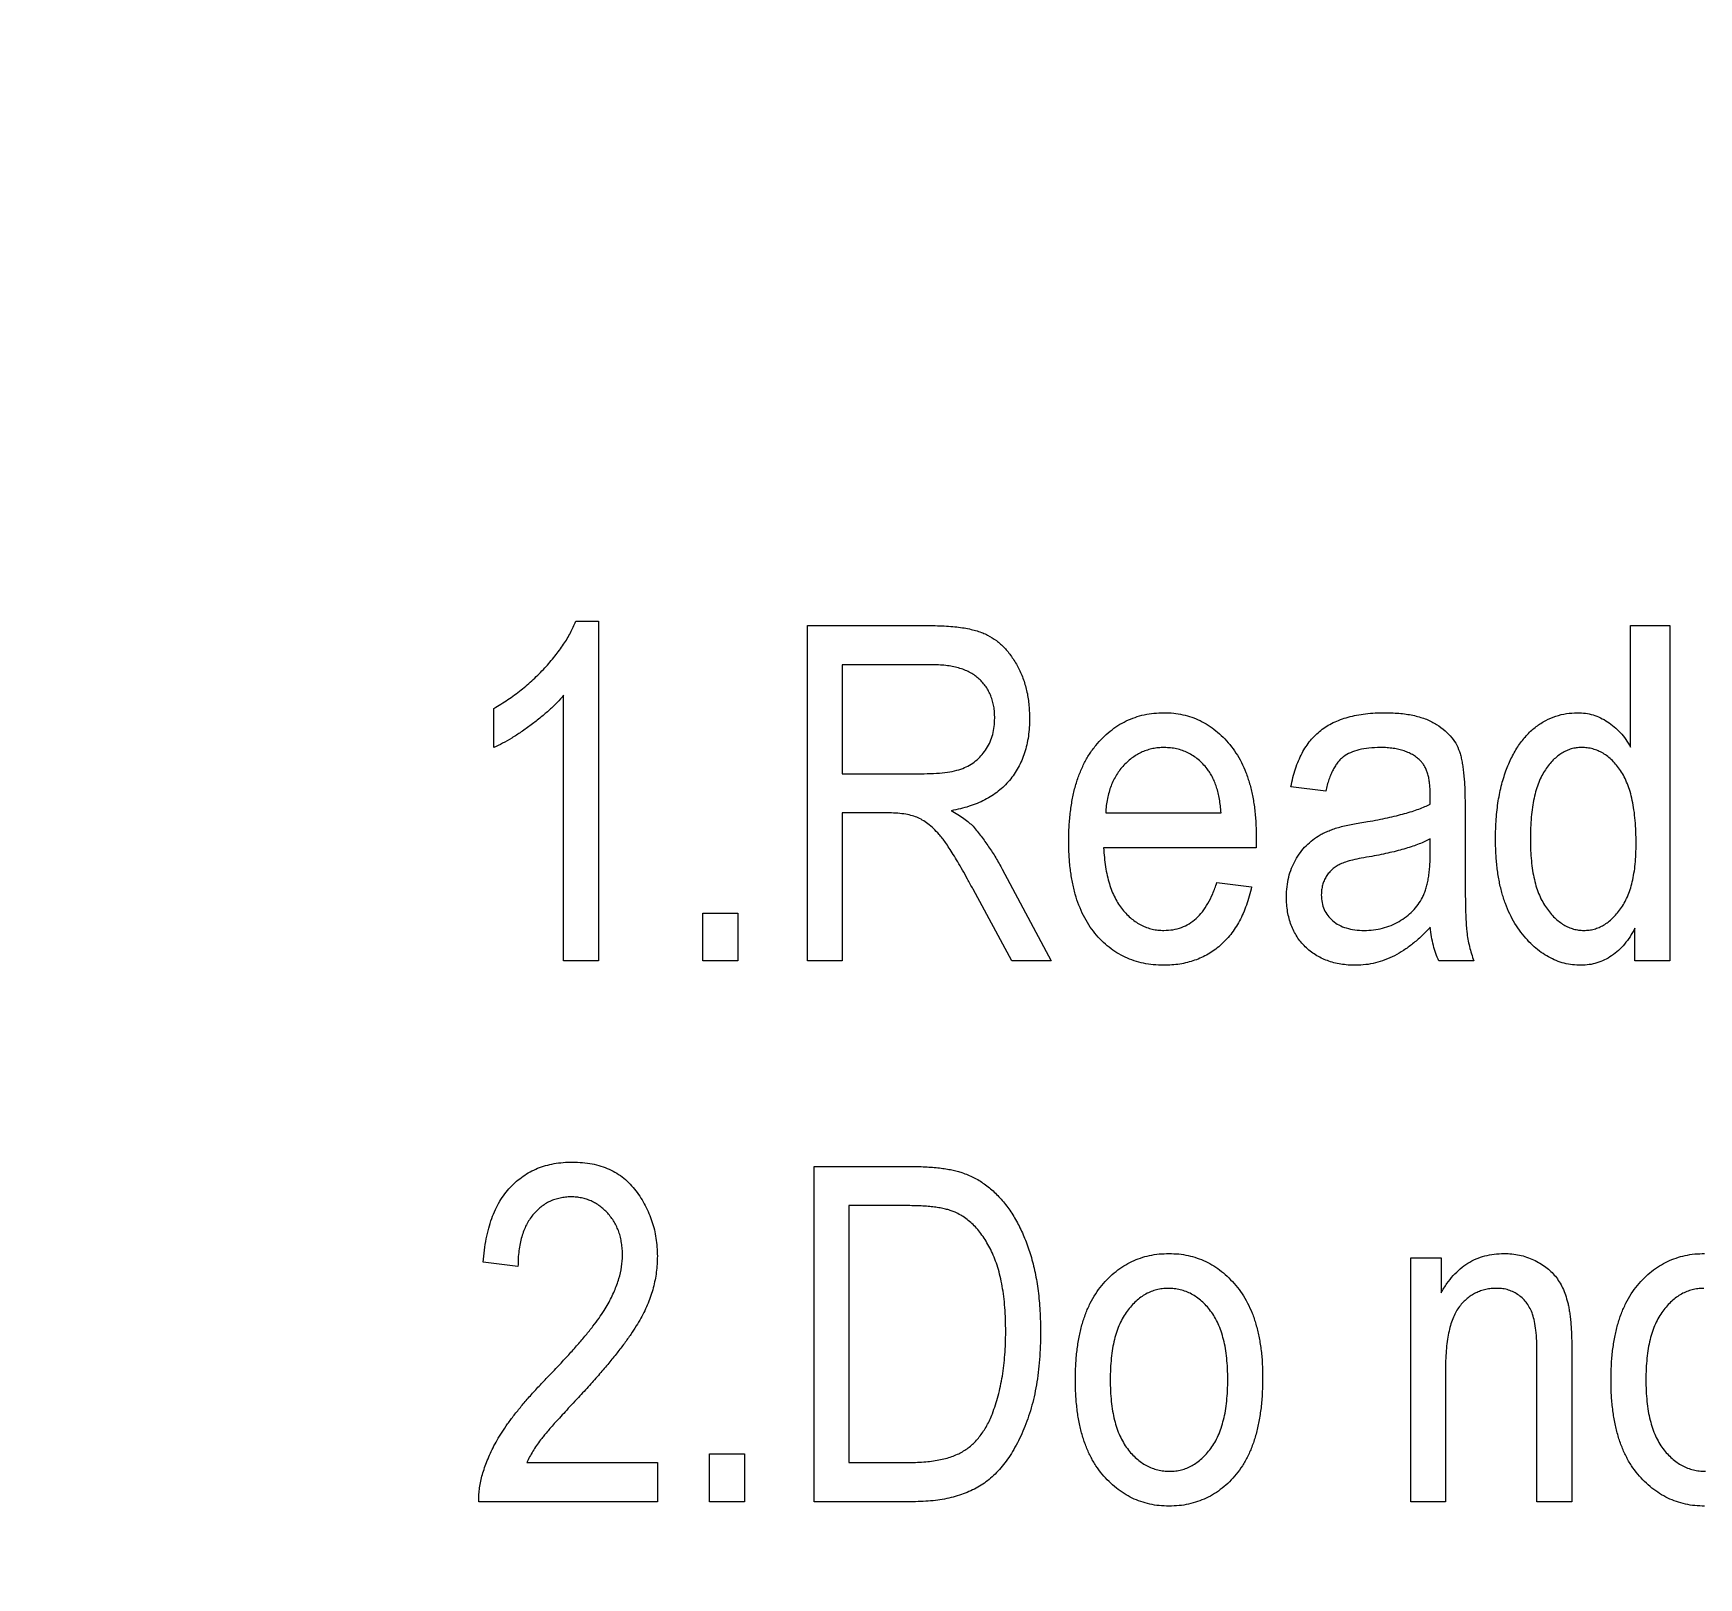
# Model space of a CAD drawing. Header units: millimetres. Extents: x -34 to 34, y -34 to 34.
# Drawn here: x -25.07 to -16.14, y 7.11 to 15.39 of the extents above; entities that cross this region are included whole.
import ezdxf

# ---------------------------------------------------------------- set-up
doc = ezdxf.new("R2010")
doc.units = ezdxf.units.MM

msp = doc.modelspace()

# ---------------------------------------------------------------- linework, layer by layer
at = {"color": 7, "linetype": 'Continuous', "lineweight": 25}
for p, q in [((-22.1618, 12.2359), (-22.0407, 12.2359)), ((-22.0407, 12.2359), (-22.0407, 10.4148)), ((-20.92, 10.4148), (-20.92, 12.2126)), ((-20.92, 12.2126), (-20.2596, 12.2126)), ((-16.5071, 11.5614), (-16.5071, 12.2126)), ((-16.5071, 12.2126), (-16.297, 12.2126)), ((-16.297, 12.2126), (-16.297, 10.4148)), ((-20.2465, 12.0024), (-20.7332, 12.0024)), ((-20.7332, 12.0024), (-20.7332, 11.4187)), ((-22.2275, 10.4148), (-22.2275, 11.839)), ((-22.601, 11.5588), (-22.601, 11.769)), ((-20.7332, 11.4187), (-20.295, 11.4187)), ((-18.1415, 11.3253), (-18.3283, 11.3487)), ((-17.5812, 11.2553), (-17.5812, 11.3086)), ((-17.3944, 11.2542), (-17.3944, 10.9602)), ((-20.495, 11.2086), (-20.7332, 11.2086)), ((-20.7332, 11.2086), (-20.7332, 10.4148)), ((-19.321, 11.2086), (-18.7019, 11.2086)), ((-18.514, 11.0795), (-18.5151, 11.0218)), ((-18.5151, 11.0218), (-19.3323, 11.0218)), ((-17.5812, 10.9908), (-17.5812, 11.0685)), ((-19.8755, 10.9062), (-19.6125, 10.4148)), ((-18.7252, 10.835), (-18.5384, 10.8117)), ((-19.8248, 10.4148), (-20.0324, 10.7993)), ((-21.4803, 10.4148), (-21.4803, 10.6716)), ((-21.4803, 10.6716), (-21.2935, 10.6716)), ((-21.2935, 10.6716), (-21.2935, 10.4148)), ((-16.4838, 10.4148), (-16.4838, 10.5902)), ((-22.0407, 10.4148), (-22.2275, 10.4148)), ((-21.2935, 10.4148), (-21.4803, 10.4148)), ((-20.7332, 10.4148), (-20.92, 10.4148)), ((-19.6125, 10.4148), (-19.8248, 10.4148)), ((-17.3477, 10.4148), (-17.5345, 10.4148)), ((-16.297, 10.4148), (-16.4838, 10.4148)), ((-20.8844, 7.5151), (-20.8844, 9.3129)), ((-20.8844, 9.3129), (-20.3777, 9.3129)), ((-20.382, 9.1028), (-20.6976, 9.1028)), ((-20.6976, 9.1028), (-20.6976, 7.7252)), ((-22.4721, 8.7759), (-22.6589, 8.7992)), ((-17.6857, 7.5151), (-17.6857, 8.8226)), ((-17.6857, 8.8226), (-17.5222, 8.8226)), ((-17.5222, 8.8226), (-17.5222, 8.6358)), ((-17.0086, 7.5151), (-17.0086, 8.3097)), ((-16.8218, 8.3155), (-16.8218, 7.5151)), ((-17.4989, 8.2287), (-17.4989, 7.5151)), ((-21.4448, 7.5151), (-21.4448, 7.7719)), ((-21.4448, 7.7719), (-21.258, 7.7719)), ((-21.258, 7.7719), (-21.258, 7.5151)), ((-22.4254, 7.7252), (-21.7249, 7.7252)), ((-21.7249, 7.7252), (-21.7249, 7.5151)), ((-20.6976, 7.7252), (-20.3769, 7.7252)), ((-21.7249, 7.5151), (-22.6822, 7.5151)), ((-21.258, 7.5151), (-21.4448, 7.5151)), ((-20.3543, 7.5151), (-20.8844, 7.5151)), ((-17.4989, 7.5151), (-17.6857, 7.5151)), ((-16.8218, 7.5151), (-17.0086, 7.5151))]:
    msp.add_line(p, q, dxfattribs=at)
at = {"color": 7, "linetype": 'Continuous'}
msp.add_circle((0, 0), 34, dxfattribs=at)
at = {"color": 7, "linetype": 'Continuous', "lineweight": 25}
for points, knots in [([(-22.601, 11.769), (-22.5759, 11.7841), (-22.5257, 11.8143), (-22.4554, 11.8666), (-22.389, 11.9231), (-22.3284, 11.9843), (-22.2742, 12.0474), (-22.2277, 12.1103), (-22.1896, 12.1725), (-22.1708, 12.2153), (-22.1618, 12.2359)], [0, 0, 0, 0, 0.135284, 0.26941, 0.402801, 0.536191, 0.665211, 0.785343, 0.896318, 1, 1, 1, 1]), ([(-20.2596, 12.2126), (-20.243, 12.2125), (-20.2107, 12.2123), (-20.164, 12.2096), (-20.1206, 12.2057), (-20.0804, 12.2004), (-20.0439, 12.1931), (-20.0108, 12.1843), (-19.9808, 12.1744), (-19.9457, 12.1581), (-19.9055, 12.1329), (-19.8622, 12.0944), (-19.8243, 12.0468), (-19.7906, 11.9921), (-19.7629, 11.9306), (-19.7433, 11.8636), (-19.7314, 11.7919), (-19.73, 11.7425), (-19.7292, 11.7172)], [0, 0, 0, 0, 0.059861, 0.115867, 0.168079, 0.216582, 0.261137, 0.301832, 0.339688, 0.374291, 0.44084, 0.509232, 0.581286, 0.658766, 0.739724, 0.822665, 0.908999, 1, 1, 1, 1]), ([(-19.916, 11.7161), (-19.9163, 11.7269), (-19.917, 11.748), (-19.9204, 11.7789), (-19.9272, 11.8079), (-19.9361, 11.8352), (-19.9481, 11.8607), (-19.9621, 11.8846), (-19.9797, 11.9061), (-19.9988, 11.9264), (-20.021, 11.9444), (-20.0458, 11.96), (-20.0731, 11.9731), (-20.1028, 11.9844), (-20.1354, 11.9919), (-20.1702, 11.9983), (-20.2075, 12.0019), (-20.2333, 12.0023), (-20.2465, 12.0024)], [0, 0, 0, 0, 0.065327, 0.127357, 0.18677, 0.244741, 0.300513, 0.356097, 0.411409, 0.467417, 0.524221, 0.583217, 0.643559, 0.706897, 0.774123, 0.84489, 0.920043, 1, 1, 1, 1]), ([(-22.2275, 11.839), (-22.2389, 11.8258), (-22.2627, 11.7984), (-22.304, 11.7595), (-22.35, 11.7194), (-22.4009, 11.6804), (-22.4528, 11.6431), (-22.504, 11.6103), (-22.5527, 11.5818), (-22.5854, 11.5663), (-22.601, 11.5588)], [0, 0, 0, 0, 0.111569, 0.231228, 0.361627, 0.501035, 0.640157, 0.769329, 0.889276, 1, 1, 1, 1]), ([(-20.295, 11.4187), (-20.2725, 11.4192), (-20.2303, 11.42), (-20.1713, 11.4255), (-20.121, 11.4353), (-20.0783, 11.4497), (-20.0419, 11.4688), (-20.0102, 11.4924), (-19.9824, 11.5206), (-19.9588, 11.5532), (-19.9393, 11.5895), (-19.9261, 11.6294), (-19.9171, 11.6718), (-19.9164, 11.7011), (-19.916, 11.7161)], [0, 0, 0, 0, 0.122755, 0.230056, 0.322791, 0.40207, 0.47475, 0.545845, 0.616658, 0.689747, 0.764806, 0.840517, 0.918295, 1, 1, 1, 1]), ([(-19.7292, 11.7172), (-19.7296, 11.7004), (-19.7304, 11.6676), (-19.7351, 11.6195), (-19.7432, 11.5739), (-19.7557, 11.5309), (-19.7702, 11.4899), (-19.7892, 11.4517), (-19.811, 11.4158), (-19.8363, 11.3825), (-19.8647, 11.3518), (-19.8965, 11.3243), (-19.9312, 11.2994), (-19.969, 11.2775), (-20.0096, 11.2583), (-20.0537, 11.243), (-20.1004, 11.2296), (-20.1329, 11.2234), (-20.1495, 11.2203)], [0, 0, 0, 0, 0.070124, 0.136973, 0.201515, 0.263247, 0.323812, 0.382633, 0.440984, 0.498977, 0.557187, 0.615133, 0.67446, 0.734991, 0.797237, 0.861968, 0.929489, 1, 1, 1, 1]), ([(-19.5191, 11.0576), (-19.5187, 11.0847), (-19.518, 11.1375), (-19.5109, 11.2141), (-19.4997, 11.2858), (-19.4843, 11.3526), (-19.4637, 11.4142), (-19.439, 11.471), (-19.4097, 11.5229), (-19.3758, 11.5696), (-19.3382, 11.6107), (-19.2983, 11.6467), (-19.256, 11.6775), (-19.211, 11.7022), (-19.1638, 11.7219), (-19.114, 11.7357), (-19.0618, 11.7438), (-19.0263, 11.745), (-19.0083, 11.7456)], [0, 0, 0, 0, 0.0845141, 0.1643975, 0.239575, 0.310424, 0.3775135, 0.4416377, 0.5030546, 0.5629955, 0.6209211, 0.676452, 0.7301819, 0.7834275, 0.8359129, 0.8894099, 0.9438484, 1, 1, 1, 1]), ([(-19.0083, 11.7456), (-18.991, 11.7452), (-18.957, 11.7443), (-18.907, 11.736), (-18.8593, 11.7224), (-18.8137, 11.7038), (-18.7704, 11.6796), (-18.7297, 11.6495), (-18.6908, 11.6148), (-18.6544, 11.5746), (-18.6212, 11.5294), (-18.5922, 11.4792), (-18.5683, 11.4239), (-18.548, 11.3644), (-18.5331, 11.2998), (-18.5216, 11.2306), (-18.5152, 11.1566), (-18.5144, 11.1056), (-18.514, 11.0795)], [0, 0, 0, 0, 0.05571, 0.109694, 0.162658, 0.215196, 0.268175, 0.32202, 0.377796, 0.436048, 0.496318, 0.558287, 0.622502, 0.689912, 0.760814, 0.835862, 0.91572, 1, 1, 1, 1]), ([(-18.3283, 11.3487), (-18.3247, 11.3654), (-18.3177, 11.3979), (-18.3044, 11.4448), (-18.2879, 11.488), (-18.2691, 11.5278), (-18.2477, 11.5639), (-18.2241, 11.5967), (-18.1972, 11.6255), (-18.1682, 11.6514), (-18.136, 11.6739), (-18.1006, 11.6932), (-18.0618, 11.7091), (-18.0202, 11.7229), (-17.9751, 11.7327), (-17.9269, 11.7406), (-17.8753, 11.7448), (-17.8398, 11.7453), (-17.8216, 11.7456)], [0, 0, 0, 0, 0.071672, 0.139658, 0.204097, 0.265719, 0.323825, 0.380059, 0.434943, 0.488801, 0.543017, 0.599418, 0.657508, 0.718663, 0.78303, 0.85123, 0.923435, 1, 1, 1, 1]), ([(-17.8216, 11.7456), (-17.8073, 11.7454), (-17.7797, 11.745), (-17.7394, 11.742), (-17.7015, 11.7374), (-17.6658, 11.7305), (-17.6327, 11.7212), (-17.6015, 11.7109), (-17.5729, 11.6981), (-17.539, 11.6784), (-17.5018, 11.6509), (-17.4645, 11.6137), (-17.4371, 11.5718), (-17.4221, 11.5336), (-17.4141, 11.5007), (-17.4085, 11.4735), (-17.4043, 11.4434), (-17.4007, 11.4106), (-17.3978, 11.3752), (-17.3956, 11.3373), (-17.3946, 11.2967), (-17.3944, 11.2687), (-17.3944, 11.2542)], [0, 0, 0, 0, 0.055824, 0.108429, 0.15842, 0.205566, 0.250578, 0.293416, 0.334193, 0.373299, 0.446944, 0.515076, 0.578842, 0.641994, 0.674963, 0.711445, 0.750973, 0.794165, 0.840588, 0.890275, 0.943238, 1, 1, 1, 1]), ([(-17.2309, 11.0685), (-17.2307, 11.0865), (-17.2301, 11.1219), (-17.2278, 11.174), (-17.2229, 11.224), (-17.2164, 11.2719), (-17.208, 11.3177), (-17.1979, 11.3614), (-17.1859, 11.4031), (-17.1719, 11.4425), (-17.1567, 11.4797), (-17.1399, 11.5145), (-17.1216, 11.5468), (-17.1029, 11.5769), (-17.0822, 11.6041), (-17.0603, 11.6289), (-17.0375, 11.6516), (-17.0054, 11.6777), (-16.9629, 11.7048), (-16.9084, 11.7284), (-16.8509, 11.7429), (-16.8116, 11.7447), (-16.7917, 11.7456)], [0, 0, 0, 0, 0.060005, 0.11804, 0.173822, 0.227423, 0.278942, 0.328892, 0.376999, 0.423408, 0.468122, 0.510907, 0.552287, 0.591646, 0.629263, 0.666023, 0.701853, 0.73642, 0.803666, 0.869027, 0.933718, 1, 1, 1, 1]), ([(-16.7917, 11.7456), (-16.7774, 11.7451), (-16.749, 11.744), (-16.7074, 11.7346), (-16.6676, 11.719), (-16.6296, 11.6977), (-16.5939, 11.6711), (-16.5612, 11.6394), (-16.5317, 11.6027), (-16.5154, 11.5753), (-16.5071, 11.5614)], [0, 0, 0, 0, 0.120225, 0.238871, 0.357668, 0.479745, 0.605022, 0.7319, 0.863186, 1, 1, 1, 1]), ([(-19.0076, 11.5588), (-19.0179, 11.5585), (-19.0384, 11.558), (-19.0684, 11.5537), (-19.0971, 11.5456), (-19.125, 11.5358), (-19.1512, 11.5219), (-19.1768, 11.5059), (-19.2008, 11.4863), (-19.2237, 11.4642), (-19.2448, 11.4396), (-19.2631, 11.4126), (-19.2792, 11.3838), (-19.2929, 11.3528), (-19.3037, 11.3197), (-19.3119, 11.2844), (-19.3184, 11.2472), (-19.3201, 11.2216), (-19.321, 11.2086)], [0, 0, 0, 0, 0.059496, 0.117439, 0.173917, 0.230546, 0.287144, 0.344361, 0.403544, 0.464857, 0.527346, 0.58921, 0.652435, 0.71661, 0.783604, 0.852624, 0.924924, 1, 1, 1, 1]), ([(-18.777, 11.445), (-18.7846, 11.454), (-18.7996, 11.4717), (-18.8244, 11.4953), (-18.8514, 11.5147), (-18.8795, 11.531), (-18.9094, 11.5433), (-18.9406, 11.5527), (-18.9736, 11.5577), (-18.9961, 11.5584), (-19.0076, 11.5588)], [0, 0, 0, 0, 0.132804, 0.260544, 0.383948, 0.505265, 0.625434, 0.746635, 0.871231, 1, 1, 1, 1]), ([(-17.8478, 11.5588), (-17.8686, 11.5584), (-17.9073, 11.5577), (-17.9614, 11.548), (-18.0077, 11.5333), (-18.0403, 11.5147), (-18.0619, 11.496), (-18.0768, 11.4797), (-18.0903, 11.4605), (-18.1027, 11.4386), (-18.1144, 11.4144), (-18.1244, 11.387), (-18.1341, 11.3573), (-18.139, 11.3362), (-18.1415, 11.3253)], [0, 0, 0, 0, 0.148259, 0.277447, 0.392322, 0.49422, 0.543638, 0.596671, 0.652267, 0.711588, 0.776271, 0.845196, 0.920134, 1, 1, 1, 1]), ([(-17.6311, 11.4851), (-17.6372, 11.491), (-17.6494, 11.5029), (-17.6709, 11.5179), (-17.6947, 11.5306), (-17.7207, 11.5412), (-17.7491, 11.5493), (-17.78, 11.5544), (-17.8131, 11.5584), (-17.836, 11.5587), (-17.8478, 11.5588)], [0, 0, 0, 0, 0.1075417, 0.2176791, 0.332152, 0.4510753, 0.5752506, 0.7075628, 0.8495183, 1, 1, 1, 1]), ([(-16.7702, 11.5588), (-16.7794, 11.5585), (-16.7978, 11.5578), (-16.8248, 11.5522), (-16.8504, 11.5425), (-16.8753, 11.5296), (-16.8989, 11.5125), (-16.9222, 11.4922), (-16.9434, 11.4673), (-16.9645, 11.4397), (-16.9836, 11.4077), (-16.9998, 11.3714), (-17.0137, 11.331), (-17.0248, 11.2864), (-17.0336, 11.2377), (-17.0395, 11.1846), (-17.0438, 11.1274), (-17.044, 11.0879), (-17.0441, 11.0674)], [0, 0, 0, 0, 0.044591, 0.088223, 0.13194, 0.176196, 0.222816, 0.272165, 0.324432, 0.38005, 0.43939, 0.503057, 0.571192, 0.644888, 0.724012, 0.809485, 0.901627, 1, 1, 1, 1]), ([(-16.4768, 11.0433), (-16.4772, 11.065), (-16.4778, 11.1067), (-16.4813, 11.1672), (-16.4878, 11.2231), (-16.4968, 11.2745), (-16.5082, 11.3215), (-16.523, 11.3635), (-16.5395, 11.4016), (-16.5594, 11.4348), (-16.5811, 11.4637), (-16.6038, 11.4893), (-16.6281, 11.5109), (-16.654, 11.5282), (-16.6809, 11.542), (-16.7094, 11.5518), (-16.7394, 11.5579), (-16.7598, 11.5585), (-16.7702, 11.5588)], [0, 0, 0, 0, 0.098369, 0.189698, 0.274813, 0.35393, 0.426826, 0.494097, 0.556421, 0.614884, 0.66936, 0.720612, 0.769936, 0.816519, 0.861736, 0.90734, 0.952957, 1, 1, 1, 1]), ([(-18.7019, 11.2086), (-18.7031, 11.2214), (-18.7054, 11.2462), (-18.711, 11.2821), (-18.7176, 11.3156), (-18.7266, 11.3464), (-18.7366, 11.3748), (-18.7485, 11.4006), (-18.7613, 11.4242), (-18.7719, 11.4382), (-18.777, 11.445)], [0, 0, 0, 0, 0.153117, 0.296903, 0.433148, 0.55985, 0.680043, 0.79167, 0.898167, 1, 1, 1, 1]), ([(-17.5812, 11.3086), (-17.5812, 11.3187), (-17.5814, 11.3381), (-17.5842, 11.3659), (-17.5876, 11.3916), (-17.5929, 11.415), (-17.6004, 11.4358), (-17.6087, 11.4547), (-17.6188, 11.4713), (-17.6271, 11.4806), (-17.6311, 11.4851)], [0, 0, 0, 0, 0.161267, 0.309516, 0.446865, 0.574548, 0.691884, 0.800555, 0.903503, 1, 1, 1, 1]), ([(-17.9168, 11.1619), (-17.8983, 11.1651), (-17.8625, 11.1712), (-17.8111, 11.1819), (-17.7634, 11.1927), (-17.7196, 11.2045), (-17.6794, 11.216), (-17.6432, 11.2284), (-17.6104, 11.2409), (-17.5906, 11.2507), (-17.5812, 11.2553)], [0, 0, 0, 0, 0.161132, 0.311379, 0.450631, 0.581265, 0.699834, 0.810076, 0.909893, 1, 1, 1, 1]), ([(-20.0324, 10.7993), (-20.042, 10.8173), (-20.0605, 10.8518), (-20.088, 10.9008), (-20.1135, 10.9449), (-20.137, 10.9843), (-20.159, 11.0185), (-20.1786, 11.048), (-20.1967, 11.0725), (-20.2182, 11.0977), (-20.2433, 11.1238), (-20.2731, 11.1501), (-20.3029, 11.1704), (-20.3332, 11.1859), (-20.3666, 11.1961), (-20.4042, 11.2037), (-20.4477, 11.2079), (-20.4785, 11.2083), (-20.495, 11.2086)], [0, 0, 0, 0, 0.092728, 0.177366, 0.254414, 0.323889, 0.385354, 0.438553, 0.484631, 0.522952, 0.588828, 0.648611, 0.702575, 0.751873, 0.802247, 0.860186, 0.925559, 1, 1, 1, 1]), ([(-20.1495, 11.2203), (-20.1372, 11.2135), (-20.1139, 11.2006), (-20.082, 11.1798), (-20.0547, 11.1588), (-20.0393, 11.1436), (-20.032, 11.1364)], [0, 0, 0, 0, 0.289711, 0.551497, 0.788143, 1, 1, 1, 1]), ([(-18.3516, 10.7584), (-18.3512, 10.7766), (-18.3502, 10.8119), (-18.3406, 10.8633), (-18.3259, 10.9115), (-18.3045, 10.9562), (-18.278, 10.9968), (-18.247, 11.0332), (-18.2113, 11.0647), (-18.1779, 11.0872), (-18.1483, 11.1027), (-18.1231, 11.1135), (-18.0953, 11.1237), (-18.0649, 11.1333), (-18.0317, 11.1415), (-17.9958, 11.1492), (-17.9573, 11.1561), (-17.9305, 11.1599), (-17.9168, 11.1619)], [0, 0, 0, 0, 0.082234, 0.160067, 0.235715, 0.310162, 0.38384, 0.454974, 0.526416, 0.598714, 0.636677, 0.678142, 0.722779, 0.770713, 0.82244, 0.877675, 0.937024, 1, 1, 1, 1]), ([(-20.032, 11.1364), (-20.0174, 11.1188), (-19.9881, 11.0834), (-19.948, 11.027), (-19.9095, 10.9683), (-19.8869, 10.927), (-19.8755, 10.9062)], [0, 0, 0, 0, 0.245563, 0.493888, 0.744613, 1, 1, 1, 1]), ([(-19.0101, 10.3914), (-19.0287, 10.3919), (-19.065, 10.3927), (-19.1182, 10.401), (-19.1688, 10.4143), (-19.2163, 10.4337), (-19.2613, 10.4577), (-19.3038, 10.4872), (-19.3431, 10.5225), (-19.3797, 10.5627), (-19.4127, 10.608), (-19.4411, 10.6584), (-19.4657, 10.7133), (-19.4852, 10.7731), (-19.5005, 10.8376), (-19.5112, 10.9067), (-19.5179, 10.9806), (-19.5187, 11.0314), (-19.5191, 11.0576)], [0, 0, 0, 0, 0.058734, 0.115345, 0.170494, 0.224181, 0.278063, 0.332137, 0.387914, 0.445297, 0.504439, 0.565292, 0.628705, 0.694986, 0.764829, 0.838697, 0.916978, 1, 1, 1, 1]), ([(-19.3323, 11.0218), (-19.3312, 11.004), (-19.329, 10.9695), (-19.3222, 10.9195), (-19.3139, 10.8727), (-19.3019, 10.8295), (-19.2883, 10.7895), (-19.2718, 10.7528), (-19.253, 10.7194), (-19.2312, 10.6899), (-19.208, 10.6635), (-19.1831, 10.6408), (-19.157, 10.6217), (-19.1298, 10.6059), (-19.1016, 10.5932), (-19.0719, 10.5845), (-19.0409, 10.5793), (-19.0198, 10.5786), (-19.0091, 10.5782)], [0, 0, 0, 0, 0.087615, 0.170302, 0.248233, 0.321396, 0.390473, 0.456094, 0.518813, 0.578779, 0.636426, 0.691492, 0.744156, 0.795371, 0.845741, 0.896295, 0.947255, 1, 1, 1, 1]), ([(-17.9347, 10.5782), (-17.918, 10.5787), (-17.885, 10.5797), (-17.8369, 10.5893), (-17.7908, 10.6041), (-17.7479, 10.6254), (-17.7087, 10.6513), (-17.6743, 10.682), (-17.6451, 10.7165), (-17.6254, 10.7489), (-17.6124, 10.7773), (-17.604, 10.8012), (-17.5973, 10.8272), (-17.5907, 10.8554), (-17.5868, 10.886), (-17.5833, 10.9189), (-17.5816, 10.9541), (-17.5813, 10.9783), (-17.5812, 10.9908)], [0, 0, 0, 0, 0.080989, 0.159694, 0.23733, 0.314925, 0.391527, 0.46509, 0.537554, 0.610123, 0.648415, 0.689106, 0.732481, 0.779017, 0.829093, 0.882471, 0.939203, 1, 1, 1, 1]), ([(-17.5812, 11.0685), (-17.5905, 11.0639), (-17.6099, 11.0544), (-17.641, 11.0413), (-17.6754, 11.0289), (-17.7131, 11.0174), (-17.7539, 11.0056), (-17.7979, 10.9948), (-17.8452, 10.9846), (-17.8777, 10.9783), (-17.8945, 10.9751)], [0, 0, 0, 0, 0.0949922, 0.1976356, 0.3087863, 0.4287174, 0.5582395, 0.6968594, 0.8436412, 1, 1, 1, 1]), ([(-16.7727, 10.3914), (-16.7879, 10.392), (-16.8181, 10.3932), (-16.8627, 10.4014), (-16.9058, 10.4154), (-16.947, 10.4353), (-16.9868, 10.4604), (-17.025, 10.4909), (-17.0614, 10.5273), (-17.096, 10.5688), (-17.1277, 10.6154), (-17.1556, 10.6667), (-17.1788, 10.7229), (-17.1982, 10.7832), (-17.2131, 10.8482), (-17.2235, 10.9176), (-17.2297, 10.9915), (-17.2305, 11.0424), (-17.2309, 11.0685)], [0, 0, 0, 0, 0.050279, 0.099647, 0.149027, 0.1993, 0.250531, 0.303943, 0.360428, 0.419996, 0.482122, 0.546067, 0.61264, 0.682206, 0.755138, 0.83229, 0.913662, 1, 1, 1, 1]), ([(-17.0441, 11.0674), (-17.0439, 11.0473), (-17.0433, 11.0085), (-17.0392, 10.9524), (-17.0329, 10.9002), (-17.0234, 10.852), (-17.0116, 10.8077), (-16.9965, 10.7674), (-16.9791, 10.731), (-16.959, 10.6988), (-16.937, 10.6707), (-16.914, 10.646), (-16.89, 10.6252), (-16.8651, 10.6082), (-16.8397, 10.5942), (-16.8126, 10.5855), (-16.7852, 10.5791), (-16.7664, 10.5785), (-16.757, 10.5782)], [0, 0, 0, 0, 0.095848, 0.185509, 0.268632, 0.346761, 0.419596, 0.487769, 0.551663, 0.611927, 0.668616, 0.722024, 0.772668, 0.819864, 0.865845, 0.910655, 0.95519, 1, 1, 1, 1]), ([(-16.757, 10.5782), (-16.7478, 10.5785), (-16.7293, 10.5792), (-16.7021, 10.5849), (-16.6758, 10.5941), (-16.6505, 10.6066), (-16.6265, 10.6234), (-16.6028, 10.6431), (-16.5808, 10.667), (-16.5596, 10.6941), (-16.5396, 10.7247), (-16.5232, 10.7596), (-16.5083, 10.7978), (-16.4969, 10.8399), (-16.4878, 10.8856), (-16.4813, 10.9349), (-16.4778, 10.988), (-16.4772, 11.0245), (-16.4768, 11.0433)], [0, 0, 0, 0, 0.0461332, 0.091867, 0.1380319, 0.1840815, 0.232466, 0.2831864, 0.3371793, 0.3941285, 0.4546142, 0.5185471, 0.5860391, 0.6583417, 0.7355544, 0.8180483, 0.9060843, 1, 1, 1, 1]), ([(-17.8945, 10.9751), (-17.9132, 10.9721), (-17.9475, 10.9665), (-17.9945, 10.957), (-18.0323, 10.9463), (-18.0623, 10.9348), (-18.0862, 10.9214), (-18.1065, 10.9059), (-18.1242, 10.888), (-18.1387, 10.8674), (-18.1504, 10.8451), (-18.1591, 10.8211), (-18.1637, 10.7953), (-18.1645, 10.7776), (-18.1649, 10.7686)], [0, 0, 0, 0, 0.14934, 0.2752227, 0.3793807, 0.4601495, 0.5286611, 0.5952536, 0.6612595, 0.7274825, 0.7937684, 0.8601171, 0.9286287, 1, 1, 1, 1]), ([(-17.3944, 10.9602), (-17.3944, 10.9356), (-17.3946, 10.8889), (-17.3936, 10.8224), (-17.3931, 10.763), (-17.3918, 10.7107), (-17.3911, 10.6656), (-17.389, 10.6277), (-17.3874, 10.5969), (-17.3833, 10.5521), (-17.3724, 10.4913), (-17.3559, 10.4403), (-17.3477, 10.4148)], [0, 0, 0, 0, 0.133924, 0.254596, 0.362671, 0.4575, 0.539735, 0.608765, 0.664555, 0.707833, 0.854007, 1, 1, 1, 1]), ([(-18.5384, 10.8117), (-18.5425, 10.7948), (-18.5503, 10.7618), (-18.5658, 10.7145), (-18.5832, 10.6701), (-18.6033, 10.6292), (-18.6257, 10.5914), (-18.65, 10.5565), (-18.6771, 10.525), (-18.7068, 10.4969), (-18.7382, 10.472), (-18.7717, 10.4503), (-18.807, 10.432), (-18.8442, 10.4175), (-18.883, 10.4057), (-18.9237, 10.3972), (-18.9664, 10.3926), (-18.9954, 10.3918), (-19.0101, 10.3914)], [0, 0, 0, 0, 0.075174, 0.14731, 0.216045, 0.281929, 0.345137, 0.40652, 0.466426, 0.525438, 0.583328, 0.640593, 0.698215, 0.755575, 0.814041, 0.873896, 0.936055, 1, 1, 1, 1]), ([(-19.0091, 10.5782), (-18.9927, 10.5789), (-18.9607, 10.5803), (-18.9147, 10.5928), (-18.8726, 10.6132), (-18.8345, 10.6419), (-18.8007, 10.6787), (-18.7712, 10.7236), (-18.7451, 10.7761), (-18.732, 10.8148), (-18.7252, 10.835)], [0, 0, 0, 0, 0.118665, 0.231916, 0.342835, 0.456337, 0.575618, 0.704131, 0.845043, 1, 1, 1, 1]), ([(-17.9803, 10.3914), (-17.994, 10.3916), (-18.0209, 10.3921), (-18.0602, 10.3971), (-18.0974, 10.4044), (-18.1323, 10.4157), (-18.1654, 10.4294), (-18.1961, 10.4467), (-18.2249, 10.4668), (-18.251, 10.4902), (-18.2748, 10.516), (-18.2953, 10.5444), (-18.3129, 10.5747), (-18.3272, 10.6074), (-18.338, 10.6422), (-18.3462, 10.6791), (-18.3509, 10.718), (-18.3514, 10.7448), (-18.3516, 10.7584)], [0, 0, 0, 0, 0.069938, 0.136607, 0.20102, 0.262641, 0.323067, 0.382603, 0.441637, 0.501221, 0.560761, 0.619651, 0.678956, 0.739059, 0.800679, 0.864011, 0.930681, 1, 1, 1, 1]), ([(-18.1649, 10.7686), (-18.1643, 10.7548), (-18.1633, 10.7281), (-18.1507, 10.6905), (-18.1317, 10.6569), (-18.1044, 10.6285), (-18.0704, 10.6057), (-18.0301, 10.5898), (-17.9843, 10.5798), (-17.9517, 10.5787), (-17.9347, 10.5782)], [0, 0, 0, 0, 0.1228737, 0.2365987, 0.3491832, 0.4641089, 0.5842745, 0.7105898, 0.8480467, 1, 1, 1, 1]), ([(-17.5812, 10.595), (-17.5965, 10.5789), (-17.6262, 10.5477), (-17.6739, 10.5062), (-17.7226, 10.471), (-17.7722, 10.4419), (-17.8229, 10.4195), (-17.8744, 10.4032), (-17.927, 10.3934), (-17.9625, 10.3921), (-17.9803, 10.3914)], [0, 0, 0, 0, 0.144192, 0.280329, 0.40997, 0.534278, 0.653528, 0.769514, 0.884388, 1, 1, 1, 1]), ([(-17.5345, 10.4148), (-17.5402, 10.4279), (-17.552, 10.4548), (-17.5648, 10.4985), (-17.5752, 10.5454), (-17.5791, 10.5782), (-17.5812, 10.595)], [0, 0, 0, 0, 0.230051, 0.470725, 0.728244, 1, 1, 1, 1]), ([(-16.4838, 10.5902), (-16.492, 10.5748), (-16.508, 10.5448), (-16.5381, 10.5048), (-16.5709, 10.4699), (-16.6075, 10.4416), (-16.6463, 10.4191), (-16.687, 10.4032), (-16.7293, 10.3933), (-16.7582, 10.3921), (-16.7727, 10.3914)], [0, 0, 0, 0, 0.141749, 0.275653, 0.403974, 0.529025, 0.649615, 0.766072, 0.882327, 1, 1, 1, 1]), ([(-22.6589, 8.7992), (-22.6569, 8.8209), (-22.6532, 8.863), (-22.6434, 8.9238), (-22.6298, 8.9803), (-22.6137, 9.033), (-22.5934, 9.0811), (-22.5707, 9.1257), (-22.5438, 9.1657), (-22.5138, 9.2016), (-22.4809, 9.2334), (-22.4454, 9.2609), (-22.4073, 9.2841), (-22.3669, 9.3036), (-22.3236, 9.3182), (-22.2781, 9.3287), (-22.2299, 9.335), (-22.197, 9.3358), (-22.1802, 9.3363)], [0, 0, 0, 0, 0.08101, 0.157162, 0.229319, 0.2972, 0.36195, 0.423721, 0.483122, 0.540982, 0.597661, 0.653181, 0.707852, 0.763548, 0.819537, 0.87764, 0.937454, 1, 1, 1, 1]), ([(-22.1802, 9.3363), (-22.1621, 9.3357), (-22.1268, 9.3347), (-22.0754, 9.3279), (-22.0274, 9.3158), (-21.9827, 9.299), (-21.9418, 9.277), (-21.904, 9.2505), (-21.8699, 9.2188), (-21.8396, 9.1827), (-21.8128, 9.1438), (-21.7894, 9.1031), (-21.7692, 9.0613), (-21.7533, 9.0179), (-21.7401, 8.9736), (-21.7318, 8.9275), (-21.7259, 8.8804), (-21.7253, 8.8485), (-21.7249, 8.8324)], [0, 0, 0, 0, 0.071329, 0.138888, 0.203488, 0.265389, 0.326147, 0.38585, 0.446421, 0.508506, 0.570717, 0.631986, 0.692943, 0.753165, 0.813397, 0.874732, 0.936834, 1, 1, 1, 1]), ([(-20.3777, 9.3129), (-20.3625, 9.3129), (-20.3329, 9.3129), (-20.2901, 9.3109), (-20.2501, 9.3085), (-20.2129, 9.3049), (-20.1785, 9.3), (-20.1469, 9.2949), (-20.1182, 9.2878), (-20.1003, 9.2823), (-20.0916, 9.2797)], [0, 0, 0, 0, 0.157769, 0.3068318, 0.4446853, 0.5740379, 0.6938055, 0.8052293, 0.9065526, 1, 1, 1, 1]), ([(-20.0916, 9.2797), (-20.0707, 9.2717), (-20.0287, 9.2557), (-19.9706, 9.2201), (-19.917, 9.1758), (-19.8675, 9.1229), (-19.8232, 9.0617), (-19.7837, 8.9931), (-19.7499, 8.917), (-19.721, 8.8336), (-19.6981, 8.7424), (-19.6819, 8.6433), (-19.672, 8.5363), (-19.6709, 8.4622), (-19.6703, 8.4239)], [0, 0, 0, 0, 0.06613, 0.132306, 0.200143, 0.270995, 0.345232, 0.422746, 0.504203, 0.590818, 0.683013, 0.781266, 0.886884, 1, 1, 1, 1]), ([(-22.1872, 9.1495), (-22.1974, 9.1493), (-22.2174, 9.1488), (-22.2465, 9.1436), (-22.2744, 9.1367), (-22.301, 9.1258), (-22.326, 9.112), (-22.3498, 9.0953), (-22.372, 9.0755), (-22.3929, 9.053), (-22.4112, 9.0273), (-22.4281, 8.9995), (-22.4414, 8.9684), (-22.4526, 8.935), (-22.4615, 8.8989), (-22.4674, 8.8602), (-22.4717, 8.8189), (-22.472, 8.7905), (-22.4721, 8.7759)], [0, 0, 0, 0, 0.058049, 0.113315, 0.167562, 0.221142, 0.275517, 0.329522, 0.385758, 0.443893, 0.503677, 0.564645, 0.628005, 0.695019, 0.764665, 0.83877, 0.91714, 1, 1, 1, 1]), ([(-21.9117, 8.8361), (-21.9119, 8.8474), (-21.9121, 8.8695), (-21.9164, 8.9018), (-21.9226, 8.9326), (-21.9307, 8.9619), (-21.9423, 8.9895), (-21.9561, 9.0153), (-21.9723, 9.0397), (-21.9908, 9.0621), (-22.0112, 9.0824), (-22.0327, 9.1006), (-22.0558, 9.1154), (-22.0797, 9.1282), (-22.105, 9.1375), (-22.1314, 9.1446), (-22.159, 9.1486), (-22.1777, 9.1492), (-22.1872, 9.1495)], [0, 0, 0, 0, 0.07278, 0.142148, 0.209183, 0.274292, 0.337769, 0.400757, 0.462801, 0.525595, 0.58754, 0.647529, 0.706323, 0.7637, 0.821374, 0.879619, 0.93891, 1, 1, 1, 1]), ([(-20.1278, 9.067), (-20.1349, 9.0699), (-20.1499, 9.0761), (-20.1745, 9.0832), (-20.2019, 9.0893), (-20.2322, 9.0945), (-20.2655, 9.0978), (-20.3017, 9.101), (-20.3409, 9.1022), (-20.3681, 9.1026), (-20.382, 9.1028)], [0, 0, 0, 0, 0.089406, 0.188125, 0.296701, 0.415541, 0.544795, 0.685025, 0.837611, 1, 1, 1, 1]), ([(-19.8571, 8.4264), (-19.8572, 8.4487), (-19.8575, 8.492), (-19.8614, 8.5552), (-19.8669, 8.6146), (-19.8755, 8.6703), (-19.8857, 8.7224), (-19.8991, 8.7708), (-19.9141, 8.8158), (-19.9322, 8.8568), (-19.9519, 8.8943), (-19.9726, 8.9289), (-19.9951, 8.96), (-20.0185, 8.9883), (-20.0441, 9.0127), (-20.0702, 9.0346), (-20.0982, 9.0526), (-20.1179, 9.0622), (-20.1278, 9.067)], [0, 0, 0, 0, 0.091058, 0.177272, 0.258757, 0.33524, 0.407833, 0.475904, 0.540567, 0.601389, 0.659248, 0.713941, 0.765993, 0.816126, 0.863976, 0.910287, 0.955276, 1, 1, 1, 1]), ([(-19.4835, 8.1688), (-19.4831, 8.196), (-19.4823, 8.2486), (-19.4759, 8.325), (-19.4644, 8.3961), (-19.4495, 8.4623), (-19.4292, 8.5232), (-19.405, 8.5792), (-19.376, 8.63), (-19.3427, 8.6755), (-19.3059, 8.7154), (-19.2667, 8.7505), (-19.2248, 8.7798), (-19.1809, 8.8041), (-19.1344, 8.8228), (-19.0856, 8.8364), (-19.0343, 8.8446), (-18.9993, 8.8455), (-18.9815, 8.8459)], [0, 0, 0, 0, 0.085788, 0.16646, 0.242011, 0.313466, 0.380716, 0.444949, 0.506099, 0.565248, 0.622677, 0.677703, 0.73126, 0.783927, 0.836201, 0.88929, 0.943789, 1, 1, 1, 1]), ([(-18.9815, 8.8459), (-18.964, 8.8455), (-18.9295, 8.8446), (-18.879, 8.8363), (-18.8307, 8.8228), (-18.7844, 8.8042), (-18.7407, 8.7796), (-18.6988, 8.7506), (-18.6597, 8.7153), (-18.6226, 8.6754), (-18.5883, 8.6306), (-18.5594, 8.5802), (-18.5343, 8.5255), (-18.5145, 8.4658), (-18.4988, 8.4016), (-18.4877, 8.3327), (-18.4806, 8.2591), (-18.4799, 8.2084), (-18.4795, 8.1823)], [0, 0, 0, 0, 0.056299, 0.110484, 0.164018, 0.2171, 0.270239, 0.324625, 0.380501, 0.439083, 0.499299, 0.561252, 0.625211, 0.69239, 0.762761, 0.837168, 0.916399, 1, 1, 1, 1]), ([(-17.5222, 8.6358), (-17.5123, 8.6526), (-17.493, 8.685), (-17.4587, 8.7283), (-17.421, 8.7647), (-17.3801, 8.7947), (-17.3359, 8.8181), (-17.2882, 8.8339), (-17.2375, 8.8442), (-17.2026, 8.8454), (-17.1848, 8.8459)], [0, 0, 0, 0, 0.1396, 0.269696, 0.394051, 0.513661, 0.631635, 0.750274, 0.872674, 1, 1, 1, 1]), ([(-17.1848, 8.8459), (-17.1708, 8.8455), (-17.1432, 8.8447), (-17.1027, 8.8383), (-17.0639, 8.8278), (-17.0271, 8.8127), (-16.9928, 8.7946), (-16.9612, 8.7743), (-16.934, 8.7502), (-16.9093, 8.7242), (-16.8884, 8.6943), (-16.8698, 8.661), (-16.8553, 8.623), (-16.8449, 8.5887), (-16.8381, 8.5582), (-16.834, 8.5321), (-16.8297, 8.5031), (-16.8272, 8.4712), (-16.8243, 8.4364), (-16.8232, 8.3987), (-16.8219, 8.3581), (-16.8218, 8.33), (-16.8218, 8.3155)], [0, 0, 0, 0, 0.057076, 0.112243, 0.166711, 0.220738, 0.273946, 0.324397, 0.373587, 0.421633, 0.470319, 0.521782, 0.576728, 0.63569, 0.667677, 0.703855, 0.743388, 0.787184, 0.834397, 0.885486, 0.941017, 1, 1, 1, 1]), ([(-16.6116, 8.1688), (-16.6112, 8.196), (-16.6104, 8.2486), (-16.604, 8.325), (-16.5925, 8.3961), (-16.5777, 8.4623), (-16.5574, 8.5232), (-16.5332, 8.5792), (-16.5042, 8.63), (-16.4709, 8.6755), (-16.434, 8.7154), (-16.3949, 8.7505), (-16.353, 8.7798), (-16.309, 8.8041), (-16.2626, 8.8228), (-16.2138, 8.8364), (-16.1625, 8.8446), (-16.1274, 8.8455), (-16.1097, 8.8459)], [0, 0, 0, 0, 0.0857885, 0.1664595, 0.2420111, 0.3134663, 0.3807164, 0.4449487, 0.5060989, 0.5652478, 0.6226765, 0.6777026, 0.7312604, 0.7839272, 0.8362008, 0.88929, 0.9437894, 1, 1, 1, 1]), ([(-22.3138, 8.1823), (-22.2938, 8.2029), (-22.2555, 8.2426), (-22.2016, 8.3011), (-22.1526, 8.3555), (-22.1094, 8.4068), (-22.0715, 8.4542), (-22.0383, 8.4978), (-22.0114, 8.5383), (-21.9824, 8.5861), (-21.9548, 8.643), (-21.9304, 8.7093), (-21.9146, 8.7733), (-21.9127, 8.8156), (-21.9117, 8.8361)], [0, 0, 0, 0, 0.10938, 0.210603, 0.304015, 0.389049, 0.466366, 0.53603, 0.597986, 0.652147, 0.749352, 0.838827, 0.921744, 1, 1, 1, 1]), ([(-21.7249, 8.8324), (-21.7253, 8.818), (-21.7259, 8.7892), (-21.7299, 8.7463), (-21.737, 8.7039), (-21.7462, 8.6617), (-21.7593, 8.6204), (-21.7742, 8.5792), (-21.7921, 8.5386), (-21.8134, 8.4979), (-21.8382, 8.4556), (-21.868, 8.4109), (-21.9022, 8.3626), (-21.9421, 8.3117), (-21.9859, 8.2565), (-22.0354, 8.1986), (-22.0897, 8.1374), (-22.128, 8.0958), (-22.1478, 8.0744)], [0, 0, 0, 0, 0.048783, 0.096931, 0.145092, 0.193398, 0.242257, 0.291123, 0.340835, 0.391595, 0.445772, 0.506113, 0.572506, 0.644951, 0.72423, 0.809688, 0.901692, 1, 1, 1, 1]), ([(-18.9863, 8.6592), (-18.9969, 8.6589), (-19.0178, 8.6583), (-19.0484, 8.6521), (-19.0778, 8.6426), (-19.1062, 8.6293), (-19.1333, 8.6121), (-19.1589, 8.5906), (-19.1833, 8.5656), (-19.2069, 8.5372), (-19.2279, 8.5046), (-19.2467, 8.4683), (-19.2623, 8.4279), (-19.2749, 8.3837), (-19.2848, 8.3356), (-19.2914, 8.2837), (-19.296, 8.2279), (-19.2965, 8.1894), (-19.2967, 8.1696)], [0, 0, 0, 0, 0.0492081, 0.0969393, 0.1444395, 0.1924372, 0.2419393, 0.2932723, 0.3471776, 0.4041515, 0.4641378, 0.5270228, 0.5937147, 0.6648418, 0.7403695, 0.8212685, 0.9079297, 1, 1, 1, 1]), ([(-18.6663, 8.1696), (-18.6666, 8.1895), (-18.667, 8.2281), (-18.6716, 8.284), (-18.6782, 8.3361), (-18.6885, 8.3841), (-18.701, 8.4285), (-18.7173, 8.4686), (-18.7356, 8.5054), (-18.7574, 8.5376), (-18.7811, 8.5661), (-18.8062, 8.591), (-18.8328, 8.6121), (-18.8606, 8.6294), (-18.8901, 8.6426), (-18.921, 8.6521), (-18.9532, 8.6582), (-18.9752, 8.6588), (-18.9863, 8.6592)], [0, 0, 0, 0, 0.091482, 0.177065, 0.256957, 0.332205, 0.401911, 0.467978, 0.530577, 0.589659, 0.646279, 0.700302, 0.751512, 0.801343, 0.850264, 0.899299, 0.949177, 1, 1, 1, 1]), ([(-17.2234, 8.6592), (-17.2337, 8.6589), (-17.2538, 8.6585), (-17.283, 8.6535), (-17.3107, 8.6459), (-17.3367, 8.6352), (-17.3614, 8.6218), (-17.3841, 8.6046), (-17.4055, 8.5849), (-17.4248, 8.5616), (-17.4428, 8.535), (-17.4579, 8.5039), (-17.4706, 8.4685), (-17.4812, 8.429), (-17.4889, 8.385), (-17.4947, 8.3368), (-17.4984, 8.2842), (-17.4987, 8.2477), (-17.4989, 8.2287)], [0, 0, 0, 0, 0.053032, 0.104144, 0.15326, 0.201625, 0.249892, 0.298577, 0.348552, 0.40047, 0.45504, 0.51483, 0.579268, 0.649788, 0.726724, 0.810576, 0.901604, 1, 1, 1, 1]), ([(-17.0086, 8.3097), (-17.0088, 8.332), (-17.0093, 8.3737), (-17.0133, 8.4314), (-17.0208, 8.4794), (-17.0308, 8.5189), (-17.0448, 8.5513), (-17.0617, 8.5792), (-17.0824, 8.6031), (-17.1062, 8.6232), (-17.1324, 8.6395), (-17.1611, 8.6508), (-17.1916, 8.6581), (-17.2127, 8.6588), (-17.2234, 8.6592)], [0, 0, 0, 0, 0.144217, 0.268382, 0.372345, 0.456741, 0.530103, 0.599047, 0.666277, 0.732998, 0.799118, 0.864162, 0.930883, 1, 1, 1, 1]), ([(-16.1144, 8.6592), (-16.125, 8.6589), (-16.1459, 8.6583), (-16.1765, 8.6521), (-16.2059, 8.6426), (-16.2343, 8.6293), (-16.2614, 8.6121), (-16.287, 8.5906), (-16.3115, 8.5656), (-16.335, 8.5372), (-16.356, 8.5046), (-16.3748, 8.4683), (-16.3904, 8.4279), (-16.4031, 8.3837), (-16.4129, 8.3356), (-16.4196, 8.2837), (-16.4241, 8.2279), (-16.4246, 8.1894), (-16.4249, 8.1696)], [0, 0, 0, 0, 0.0492081, 0.0969393, 0.1444395, 0.1924372, 0.2419393, 0.2932723, 0.3471776, 0.4041515, 0.4641378, 0.5270228, 0.5937147, 0.6648418, 0.7403695, 0.8212685, 0.9079297, 1, 1, 1, 1]), ([(-19.6703, 8.4239), (-19.6706, 8.3989), (-19.6712, 8.3499), (-19.6751, 8.2778), (-19.6821, 8.2085), (-19.6918, 8.1423), (-19.7047, 8.0789), (-19.7198, 8.0183), (-19.7382, 7.9606), (-19.7588, 7.906), (-19.7818, 7.8549), (-19.8066, 7.8074), (-19.8327, 7.7636), (-19.8606, 7.7239), (-19.8902, 7.6881), (-19.9211, 7.6558), (-19.9537, 7.6274), (-19.9884, 7.6033), (-20.0249, 7.5821), (-20.0642, 7.5644), (-20.1059, 7.5489), (-20.1505, 7.5368), (-20.1976, 7.5268), (-20.2475, 7.5199), (-20.3, 7.516), (-20.3359, 7.5154), (-20.3543, 7.5151)], [0, 0, 0, 0, 0.057755, 0.113614, 0.16712, 0.218946, 0.268664, 0.316897, 0.363577, 0.408777, 0.452021, 0.493346, 0.532766, 0.569964, 0.605778, 0.64024, 0.67339, 0.705743, 0.737921, 0.771071, 0.805292, 0.840967, 0.878091, 0.916771, 0.957451, 1, 1, 1, 1]), ([(-19.9286, 7.9872), (-19.9228, 8.0028), (-19.9111, 8.0345), (-19.8965, 8.0838), (-19.8848, 8.1354), (-19.8742, 8.1891), (-19.867, 8.2453), (-19.8609, 8.3037), (-19.8577, 8.3643), (-19.8573, 8.4055), (-19.8571, 8.4264)], [0, 0, 0, 0, 0.111646, 0.226426, 0.344474, 0.466462, 0.593163, 0.724245, 0.859766, 1, 1, 1, 1]), ([(-22.6822, 7.5151), (-22.6823, 7.526), (-22.6824, 7.5482), (-22.6794, 7.582), (-22.6732, 7.6167), (-22.6654, 7.6526), (-22.6543, 7.6893), (-22.6407, 7.727), (-22.6247, 7.7656), (-22.6059, 7.8054), (-22.5839, 7.8466), (-22.5574, 7.8892), (-22.527, 7.9338), (-22.4926, 7.9803), (-22.4535, 8.0282), (-22.4109, 8.0781), (-22.3642, 8.13), (-22.3309, 8.1646), (-22.3138, 8.1823)], [0, 0, 0, 0, 0.042012, 0.085117, 0.130084, 0.176966, 0.226145, 0.27723, 0.330801, 0.38655, 0.445857, 0.509982, 0.578857, 0.653261, 0.731918, 0.816011, 0.905246, 1, 1, 1, 1]), ([(-18.9815, 7.4917), (-18.999, 7.4922), (-19.0337, 7.4931), (-19.0845, 7.5013), (-19.1331, 7.5148), (-19.1793, 7.534), (-19.2233, 7.5581), (-19.2651, 7.5878), (-19.3043, 7.6229), (-19.3412, 7.6631), (-19.3751, 7.7084), (-19.4042, 7.7593), (-19.4286, 7.8154), (-19.449, 7.8763), (-19.4647, 7.9424), (-19.4752, 8.0134), (-19.4825, 8.0894), (-19.4832, 8.1418), (-19.4835, 8.1688)], [0, 0, 0, 0, 0.055517, 0.109709, 0.162498, 0.214987, 0.267724, 0.321039, 0.376682, 0.434188, 0.493645, 0.555402, 0.619368, 0.687195, 0.758459, 0.834052, 0.914482, 1, 1, 1, 1]), ([(-19.2967, 8.1696), (-19.2965, 8.1495), (-19.296, 8.1106), (-19.2914, 8.0544), (-19.2849, 8.002), (-19.2745, 7.9538), (-19.262, 7.9092), (-19.2459, 7.8689), (-19.2272, 7.8322), (-19.2057, 7.7997), (-19.182, 7.7712), (-19.1567, 7.7467), (-19.1302, 7.7256), (-19.1024, 7.7082), (-19.0729, 7.695), (-19.042, 7.6856), (-19.0098, 7.6795), (-18.9879, 7.6788), (-18.9768, 7.6785)], [0, 0, 0, 0, 0.091829, 0.17777, 0.25803, 0.333106, 0.403186, 0.469619, 0.531579, 0.590989, 0.647479, 0.700989, 0.752082, 0.801798, 0.850607, 0.89953, 0.949294, 1, 1, 1, 1]), ([(-18.4795, 8.1823), (-18.4799, 8.1541), (-18.4807, 8.0995), (-18.4872, 8.0204), (-18.4986, 7.947), (-18.5134, 7.8788), (-18.5337, 7.8166), (-18.5576, 7.7595), (-18.5865, 7.7081), (-18.6198, 7.6624), (-18.6564, 7.6222), (-18.6956, 7.5872), (-18.7375, 7.5579), (-18.7815, 7.5334), (-18.8281, 7.5149), (-18.877, 7.5013), (-18.9285, 7.4931), (-18.9636, 7.4922), (-18.9815, 7.4917)], [0, 0, 0, 0, 0.088003, 0.170193, 0.247313, 0.319619, 0.387372, 0.451254, 0.51221, 0.57084, 0.627211, 0.68147, 0.73428, 0.786212, 0.838108, 0.890456, 0.944195, 1, 1, 1, 1]), ([(-18.9768, 7.6785), (-18.9663, 7.6788), (-18.9455, 7.6795), (-18.9151, 7.6856), (-18.8858, 7.6951), (-18.8577, 7.7087), (-18.8309, 7.7262), (-18.8048, 7.7469), (-18.7803, 7.7721), (-18.7571, 7.8009), (-18.7353, 7.8334), (-18.7168, 7.8702), (-18.7011, 7.9108), (-18.6886, 7.9552), (-18.6781, 8.0032), (-18.6717, 8.0554), (-18.667, 8.1112), (-18.6666, 8.1497), (-18.6663, 8.1696)], [0, 0, 0, 0, 0.048586, 0.09626, 0.143167, 0.191349, 0.240317, 0.291669, 0.34551, 0.402853, 0.463077, 0.526389, 0.593526, 0.664568, 0.740121, 0.821482, 0.90804, 1, 1, 1, 1]), ([(-16.1097, 7.4917), (-16.1272, 7.4922), (-16.1619, 7.4931), (-16.2127, 7.5013), (-16.2613, 7.5148), (-16.3075, 7.534), (-16.3515, 7.5581), (-16.3932, 7.5878), (-16.4325, 7.6229), (-16.4694, 7.6631), (-16.5032, 7.7084), (-16.5323, 7.7593), (-16.5568, 7.8154), (-16.5771, 7.8763), (-16.5928, 7.9424), (-16.6033, 8.0134), (-16.6106, 8.0894), (-16.6113, 8.1418), (-16.6116, 8.1688)], [0, 0, 0, 0, 0.055517, 0.109709, 0.162498, 0.214987, 0.267724, 0.321039, 0.376682, 0.434188, 0.493645, 0.555402, 0.619368, 0.687195, 0.758459, 0.834052, 0.914482, 1, 1, 1, 1]), ([(-16.4249, 8.1696), (-16.4246, 8.1495), (-16.4241, 8.1106), (-16.4195, 8.0544), (-16.413, 8.002), (-16.4026, 7.9538), (-16.3901, 7.9092), (-16.3741, 7.8689), (-16.3554, 7.8322), (-16.3339, 7.7997), (-16.3101, 7.7712), (-16.2848, 7.7467), (-16.2584, 7.7256), (-16.2306, 7.7082), (-16.2011, 7.695), (-16.1702, 7.6856), (-16.138, 7.6795), (-16.116, 7.6788), (-16.1049, 7.6785)], [0, 0, 0, 0, 0.091829, 0.17777, 0.25803, 0.333106, 0.403186, 0.469619, 0.531579, 0.590989, 0.647479, 0.700989, 0.752082, 0.801798, 0.850607, 0.89953, 0.949294, 1, 1, 1, 1]), ([(-22.1478, 8.0744), (-22.1603, 8.061), (-22.1843, 8.0355), (-22.2183, 7.9986), (-22.2487, 7.965), (-22.2764, 7.9352), (-22.2999, 7.9082), (-22.3202, 7.8847), (-22.3368, 7.8645), (-22.3618, 7.8327), (-22.3932, 7.7879), (-22.4149, 7.7457), (-22.4254, 7.7252)], [0, 0, 0, 0, 0.12275, 0.234584, 0.336061, 0.42658, 0.506809, 0.575546, 0.634577, 0.682157, 0.846189, 1, 1, 1, 1]), ([(-20.3769, 7.7252), (-20.3612, 7.7254), (-20.3308, 7.7259), (-20.2866, 7.7289), (-20.2453, 7.7333), (-20.207, 7.7406), (-20.1714, 7.7484), (-20.1392, 7.7598), (-20.1094, 7.7718), (-20.0825, 7.7867), (-20.0578, 7.8037), (-20.0346, 7.8226), (-20.0134, 7.8445), (-19.9935, 7.8685), (-19.9747, 7.8946), (-19.9575, 7.9231), (-19.9423, 7.9543), (-19.9332, 7.9761), (-19.9286, 7.9872)], [0, 0, 0, 0, 0.083876, 0.1627, 0.236637, 0.305998, 0.370799, 0.431234, 0.488336, 0.542444, 0.595272, 0.648372, 0.702151, 0.757996, 0.81482, 0.874015, 0.935644, 1, 1, 1, 1])]:
    msp.add_open_spline(points, degree=3, knots=knots, dxfattribs=at)

doc.saveas('drawing.dxf')
